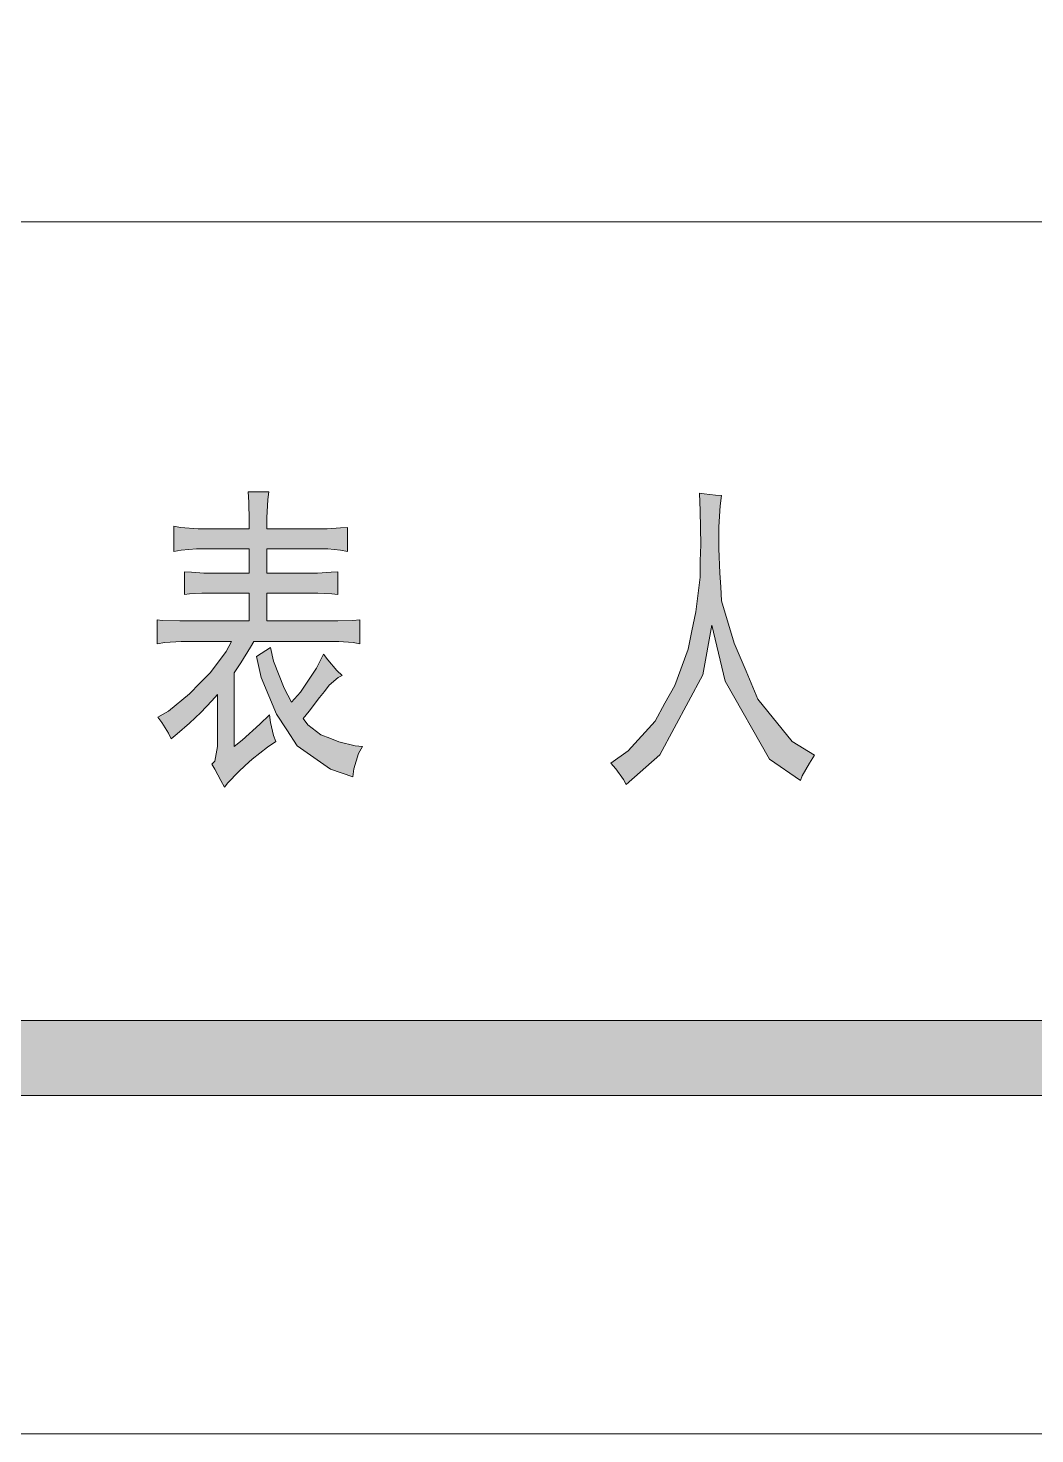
# Model space of a CAD drawing. Header units: millimetres. Extents: x 0 to 207, y 0 to 293.
# Drawn here: x 100.83 to 114.03, y 0 to 18.43 of the extents above; entities that cross this region are included whole.
import ezdxf

# ---------------------------------------------------------------- set-up
doc = ezdxf.new("R2010")
doc.units = ezdxf.units.MM

msp = doc.modelspace()

# ---------------------------------------------------------------- hatches: boundary and pattern name
h = msp.add_hatch(color=0)
h.dxf.hatch_style = 2
h.paths.add_polyline_path([(103.730778, 11.867444), (103.730778, 11.976806), (103.72725, 12.216694), (103.720194, 12.35075), (103.988306, 12.35075), (103.974194, 12.248444), (103.963611, 12.008556), (103.963611, 11.867444), (104.672694, 11.867444), (104.753833, 11.867444), (104.930222, 11.878028), (105.021944, 11.885083), (105.021944, 11.567583), (104.930222, 11.585222), (104.760889, 11.602861), (104.683278, 11.602861), (103.963611, 11.602861), (103.963611, 11.285361), (104.535111, 11.285361), (104.626833, 11.285361), (104.80675, 11.295944), (104.894944, 11.303), (104.894944, 11.003139), (104.813806, 11.013722), (104.633889, 11.020778), (104.535111, 11.020778), (103.963611, 11.020778), (103.963611, 10.657417), (104.789111, 10.657417), (104.894944, 10.657417), (105.0925, 10.664472), (105.184222, 10.671528), (105.184222, 10.357556), (105.096028, 10.375194), (104.905528, 10.389306), (104.799694, 10.389306), (103.79075, 10.389306), (103.748417, 10.315222), (103.621417, 10.107083), (103.533222, 9.976556), (103.533222, 9.013472), (103.639056, 9.094611), (103.871889, 9.30275), (103.998889, 9.426222), (104.009472, 9.327444), (104.051806, 9.154583), (104.080028, 9.076972), (103.970667, 9.002889), (103.769583, 8.847667), (103.677861, 8.763), (103.589667, 8.678333), (103.452083, 8.537222), (103.406222, 8.480778), (103.360361, 8.565444), (103.279222, 8.713611), (103.243944, 8.780639), (103.28275, 8.819444), (103.318028, 9.013472), (103.3145, 9.161639), (103.3145, 9.694333), (103.243944, 9.609667), (103.099306, 9.457972), (103.021694, 9.387417), (102.947611, 9.316861), (102.788861, 9.179278), (102.707722, 9.11225), (102.672444, 9.186333), (102.587778, 9.327444), (102.534861, 9.394472), (102.672444, 9.475611), (102.951139, 9.701389), (103.085194, 9.8425), (103.222778, 9.983611), (103.430917, 10.258778), (103.497944, 10.389306), (102.954667, 10.389306), (102.841778, 10.389306), (102.626583, 10.375194), (102.524278, 10.357556), (102.524278, 10.671528), (102.591306, 10.664472), (102.824139, 10.657417), (102.986417, 10.657417), (103.730778, 10.657417), (103.730778, 11.020778), (103.208667, 11.020778), (103.109889, 11.020778), (102.947611, 11.013722), (102.884111, 11.003139), (102.884111, 11.303), (102.975833, 11.295944), (103.138111, 11.285361), (103.208667, 11.285361), (103.730778, 11.285361), (103.730778, 11.602861), (103.152222, 11.602861), (103.039333, 11.602861), (102.83825, 11.585222), (102.743, 11.567583), (102.743, 11.902722), (102.831194, 11.885083), (103.064028, 11.867444), (103.208667, 11.867444)])
h = msp.add_hatch(color=0)
h.dxf.hatch_style = 2
h.paths.add_polyline_path([(108.475639, 8.79475), (108.701417, 8.9535), (109.054194, 9.345083), (109.181194, 9.577917), (109.311722, 9.81075), (109.488111, 10.287), (109.5375, 10.530417), (109.586889, 10.777361), (109.643333, 11.232444), (109.646861, 11.444111), (109.653917, 11.655778), (109.646861, 12.100278), (109.636278, 12.333111), (109.699778, 12.326056), (109.844417, 12.308417), (109.925556, 12.301361), (109.907917, 12.167306), (109.890278, 11.892139), (109.890278, 11.751028), (109.890278, 11.609917), (109.904389, 11.285361), (109.914972, 11.105444), (109.925556, 10.922), (110.091361, 10.368139), (110.246583, 10.00125), (110.401806, 9.630833), (110.849833, 9.076972), (111.146167, 8.897056), (111.079139, 8.79475), (110.983889, 8.628944), (110.962722, 8.565444), (110.5535, 8.847667), (109.974944, 9.867194), (109.798556, 10.6045), (109.682139, 9.951861), (109.117694, 8.904111), (108.673194, 8.512528), (108.637917, 8.579556), (108.539139, 8.720667)])
h = msp.add_hatch(color=0)
h.dxf.hatch_style = 2
h.paths.add_polyline_path([(104.009472, 10.308167), (104.051806, 10.131778), (104.189389, 9.775472), (104.288167, 9.592028), (104.404583, 9.726083), (104.61625, 10.040056), (104.707972, 10.2235), (104.760889, 10.149417), (104.880833, 10.008306), (104.951389, 9.941278), (104.898472, 9.916583), (104.782056, 9.814278), (104.718556, 9.733139), (104.655056, 9.655528), (104.517472, 9.475611), (104.439861, 9.376833), (104.499833, 9.295694), (104.672694, 9.165167), (104.789111, 9.119306), (104.905528, 9.073444), (105.120722, 9.020528), (105.2195, 9.013472), (105.166583, 8.92175), (105.103083, 8.720667), (105.0925, 8.614833), (104.796167, 8.713611), (104.36225, 9.020528), (104.224667, 9.228667), (104.090611, 9.436806), (103.889528, 9.916583), (103.826028, 10.19175)])
h = msp.add_hatch(color=0)
h.dxf.hatch_style = 2
h.paths.add_polyline_path([(24.140583, 4.434417), (25.124833, 5.418667), (201.499611, 5.418667), (202.483861, 4.434417)])

# ---------------------------------------------------------------- linework, layer by layer
at = {"color": 0, "lineweight": 0}
for points in [[(0, 0), (206.918278, 0), (206.918278, 292.643278), (0, 292.643278)], [(103.730778, 11.867444), (103.730778, 11.976806), (103.72725, 12.216694), (103.720194, 12.35075), (103.988306, 12.35075), (103.974194, 12.248444), (103.963611, 12.008556), (103.963611, 11.867444), (104.672694, 11.867444), (104.753833, 11.867444), (104.930222, 11.878028), (105.021944, 11.885083), (105.021944, 11.567583), (104.930222, 11.585222), (104.760889, 11.602861), (104.683278, 11.602861), (103.963611, 11.602861), (103.963611, 11.285361), (104.535111, 11.285361), (104.626833, 11.285361), (104.80675, 11.295944), (104.894944, 11.303), (104.894944, 11.003139), (104.813806, 11.013722), (104.633889, 11.020778), (104.535111, 11.020778), (103.963611, 11.020778), (103.963611, 10.657417), (104.789111, 10.657417), (104.894944, 10.657417), (105.0925, 10.664472), (105.184222, 10.671528), (105.184222, 10.357556), (105.096028, 10.375194), (104.905528, 10.389306), (104.799694, 10.389306), (103.79075, 10.389306), (103.748417, 10.315222), (103.621417, 10.107083), (103.533222, 9.976556), (103.533222, 9.013472), (103.639056, 9.094611), (103.871889, 9.30275), (103.998889, 9.426222), (104.009472, 9.327444), (104.051806, 9.154583), (104.080028, 9.076972), (103.970667, 9.002889), (103.769583, 8.847667), (103.677861, 8.763), (103.589667, 8.678333), (103.452083, 8.537222), (103.406222, 8.480778), (103.360361, 8.565444), (103.279222, 8.713611), (103.243944, 8.780639), (103.28275, 8.819444), (103.318028, 9.013472), (103.3145, 9.161639), (103.3145, 9.694333), (103.243944, 9.609667), (103.099306, 9.457972), (103.021694, 9.387417), (102.947611, 9.316861), (102.788861, 9.179278), (102.707722, 9.11225), (102.672444, 9.186333), (102.587778, 9.327444), (102.534861, 9.394472), (102.672444, 9.475611), (102.951139, 9.701389), (103.085194, 9.8425), (103.222778, 9.983611), (103.430917, 10.258778), (103.497944, 10.389306), (102.954667, 10.389306), (102.841778, 10.389306), (102.626583, 10.375194), (102.524278, 10.357556), (102.524278, 10.671528), (102.591306, 10.664472), (102.824139, 10.657417), (102.986417, 10.657417), (103.730778, 10.657417), (103.730778, 11.020778), (103.208667, 11.020778), (103.109889, 11.020778), (102.947611, 11.013722), (102.884111, 11.003139), (102.884111, 11.303), (102.975833, 11.295944), (103.138111, 11.285361), (103.208667, 11.285361), (103.730778, 11.285361), (103.730778, 11.602861), (103.152222, 11.602861), (103.039333, 11.602861), (102.83825, 11.585222), (102.743, 11.567583), (102.743, 11.902722), (102.831194, 11.885083), (103.064028, 11.867444), (103.208667, 11.867444)], [(108.475639, 8.79475), (108.701417, 8.9535), (109.054194, 9.345083), (109.181194, 9.577917), (109.311722, 9.81075), (109.488111, 10.287), (109.5375, 10.530417), (109.586889, 10.777361), (109.643333, 11.232444), (109.646861, 11.444111), (109.653917, 11.655778), (109.646861, 12.100278), (109.636278, 12.333111), (109.699778, 12.326056), (109.844417, 12.308417), (109.925556, 12.301361), (109.907917, 12.167306), (109.890278, 11.892139), (109.890278, 11.751028), (109.890278, 11.609917), (109.904389, 11.285361), (109.914972, 11.105444), (109.925556, 10.922), (110.091361, 10.368139), (110.246583, 10.00125), (110.401806, 9.630833), (110.849833, 9.076972), (111.146167, 8.897056), (111.079139, 8.79475), (110.983889, 8.628944), (110.962722, 8.565444), (110.5535, 8.847667), (109.974944, 9.867194), (109.798556, 10.6045), (109.682139, 9.951861), (109.117694, 8.904111), (108.673194, 8.512528), (108.637917, 8.579556), (108.539139, 8.720667)], [(104.009472, 10.308167), (104.051806, 10.131778), (104.189389, 9.775472), (104.288167, 9.592028), (104.404583, 9.726083), (104.61625, 10.040056), (104.707972, 10.2235), (104.760889, 10.149417), (104.880833, 10.008306), (104.951389, 9.941278), (104.898472, 9.916583), (104.782056, 9.814278), (104.718556, 9.733139), (104.655056, 9.655528), (104.517472, 9.475611), (104.439861, 9.376833), (104.499833, 9.295694), (104.672694, 9.165167), (104.789111, 9.119306), (104.905528, 9.073444), (105.120722, 9.020528), (105.2195, 9.013472), (105.166583, 8.92175), (105.103083, 8.720667), (105.0925, 8.614833), (104.796167, 8.713611), (104.36225, 9.020528), (104.224667, 9.228667), (104.090611, 9.436806), (103.889528, 9.916583), (103.826028, 10.19175)], [(24.140583, 4.434417), (25.124833, 5.418667), (201.499611, 5.418667), (202.483861, 4.434417)]]:
    msp.add_lwpolyline(points, close=True, dxfattribs=at)
msp.add_lwpolyline([(24.634472, 15.889111), (201.9935, 15.889111)], dxfattribs=at)

doc.saveas('drawing.dxf')
